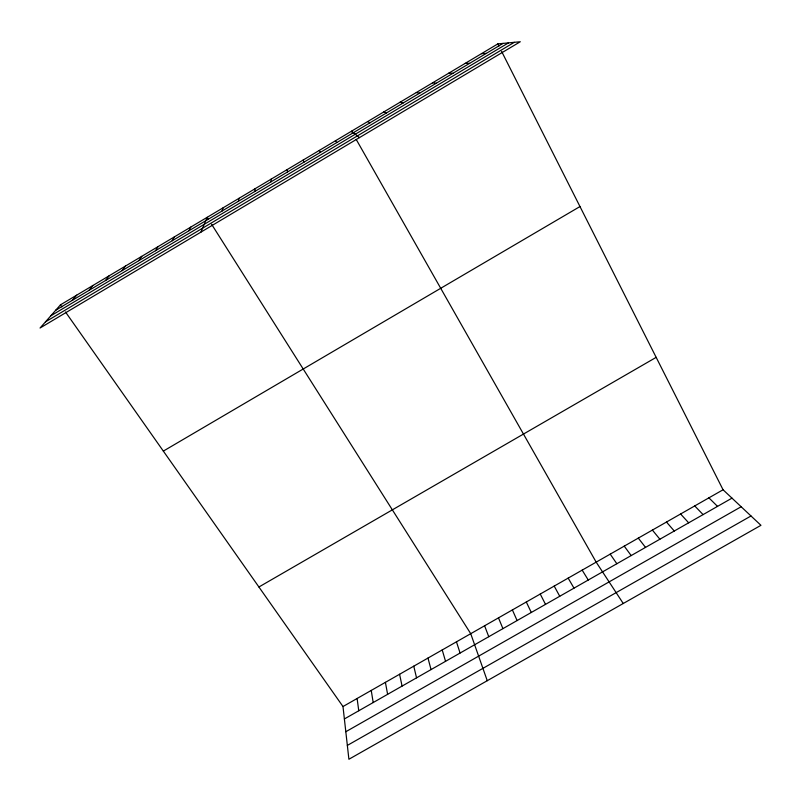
<?xml version="1.0" encoding="UTF-8"?>
<svg xmlns="http://www.w3.org/2000/svg" width="801" height="801" viewBox="0 0 801 801"><rect width="100%" height="100%" fill="white"/><g stroke="black" fill="none" stroke-linecap="round" stroke-linejoin="round"><path stroke-width="1.2" d="M271.098 181.767L271.108 179.174M254.728 191.529L255.088 188.726M238.368 201.291L239.099 198.268M222.037 211.033L223.139 207.789M200.941 232.11L207.189 217.301L208.45 219.294M188.966 230.758L190.788 227.094M172.215 240.751L174.418 236.856M155.494 250.723L158.057 246.618M138.793 260.685L141.737 256.36M122.132 270.628L125.437 266.082M105.482 280.55L109.156 275.794M88.871 290.463L92.906 285.486M72.28 300.365L76.676 295.168M60.475 304.841L40.05 328.02L520.29 41.742L497.821 43.905L60.475 304.841L61.907 306.883M55.71 310.247L503.048 43.404M50.783 315.834L508.465 42.884M45.467 321.872L514.322 42.313M163.334 451.103L579.984 206.548M258.913 586.993L656.169 357.356M342.988 706.542L723.063 489.771L760.95 525.316L348.896 759.258L342.988 706.542L65.502 311.99M344.38 718.958L731.984 498.142M345.812 731.734L741.155 506.743M347.344 745.421L750.998 515.984M481.471 53.667L486.317 53.387M465.141 63.409L469.606 63.349M448.84 73.131L452.925 73.302M432.56 82.843L436.275 83.234M416.31 92.546L419.644 93.156M400.079 102.228L403.033 103.059M383.869 111.89L386.462 112.951M367.689 121.552L369.902 122.823M359.439 137.622L351.529 131.184L352.7 133.246M708.895 497.852L717.526 506.372M694.737 505.932L703.088 514.602M680.6 513.992L688.67 522.813M666.482 522.042L674.272 531.023M335.399 140.816L336.871 142.528M652.384 530.082L659.884 539.213M638.307 538.112L645.526 547.393M624.239 546.132L631.178 555.564M610.202 554.142L616.85 563.724M623.248 603.493L596.174 562.142L356.205 139.424M211.594 224.26L470.728 633.681L487.258 680.7M582.167 570.132L588.264 580.014M568.169 578.112L573.987 588.144M319.289 150.428L320.39 152.36M554.202 586.082L559.739 596.264M540.244 594.042L545.511 604.375M497.821 43.905L498.893 46.037M501.586 51.374L723.063 489.771M526.307 601.992L531.293 612.475M512.39 609.921L517.096 620.555M498.482 617.851L502.918 628.635M484.595 625.771L488.76 636.705M303.199 160.02L303.939 162.172M456.46 641.821L460.074 653.045M442.212 649.941L445.546 661.326M427.984 658.062L431.038 669.586M413.767 666.172L416.54 677.846M399.579 674.262L402.072 686.087M385.401 682.352L387.614 694.327M371.243 690.422L373.186 702.547M287.138 169.602L287.509 171.975M357.106 698.482L358.768 710.757"/></g></svg>
